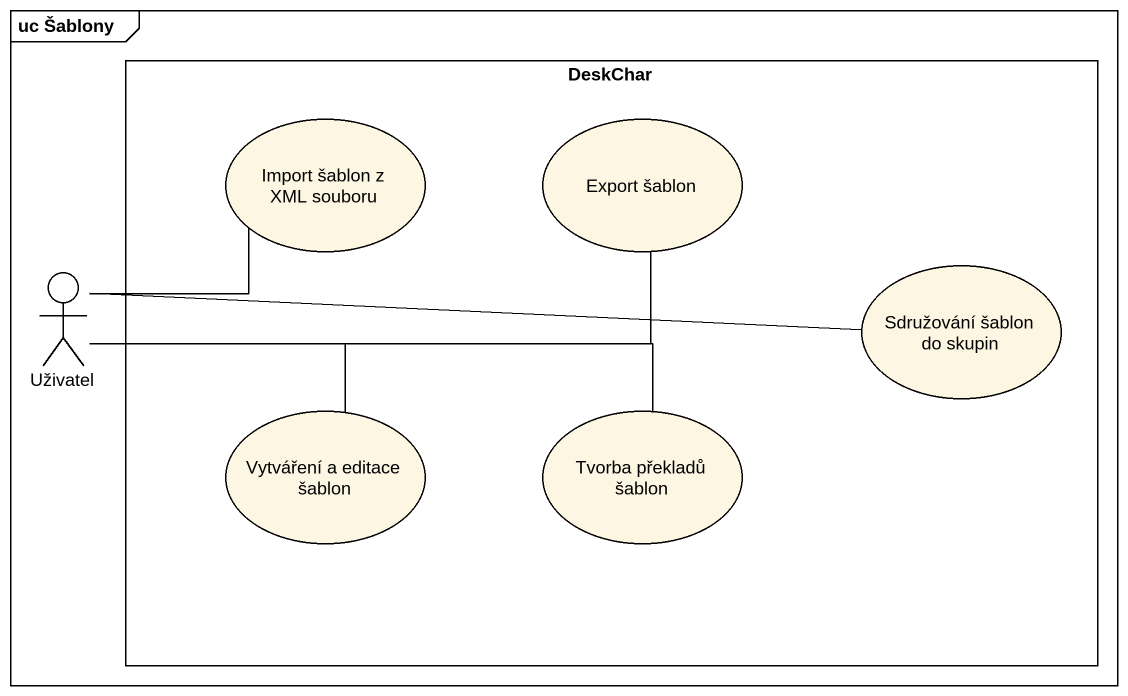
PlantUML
@startuml
mainframe uc Šablony
rectangle DeskChar {
  usecase "Import šablon z XML souboru" as Import_šablon_z_XML_souboru
  usecase "Export šablon" as Export_šablon
  usecase "Sdružování šablon do skupin" as Sdružování_šablon_do_skupin
  usecase "Vytváření a editace šablon" as Vytváření_a_editace_šablon
  usecase "Tvorba překladů šablon" as Tvorba_překladů_šablon
}
actor Uživatel
Uživatel -up- Import_šablon_z_XML_souboru
Uživatel -right- Export_šablon
Uživatel -right- Sdružování_šablon_do_skupin
Uživatel -right- Vytváření_a_editace_šablon
Uživatel -right- Tvorba_překladů_šablon
@enduml
